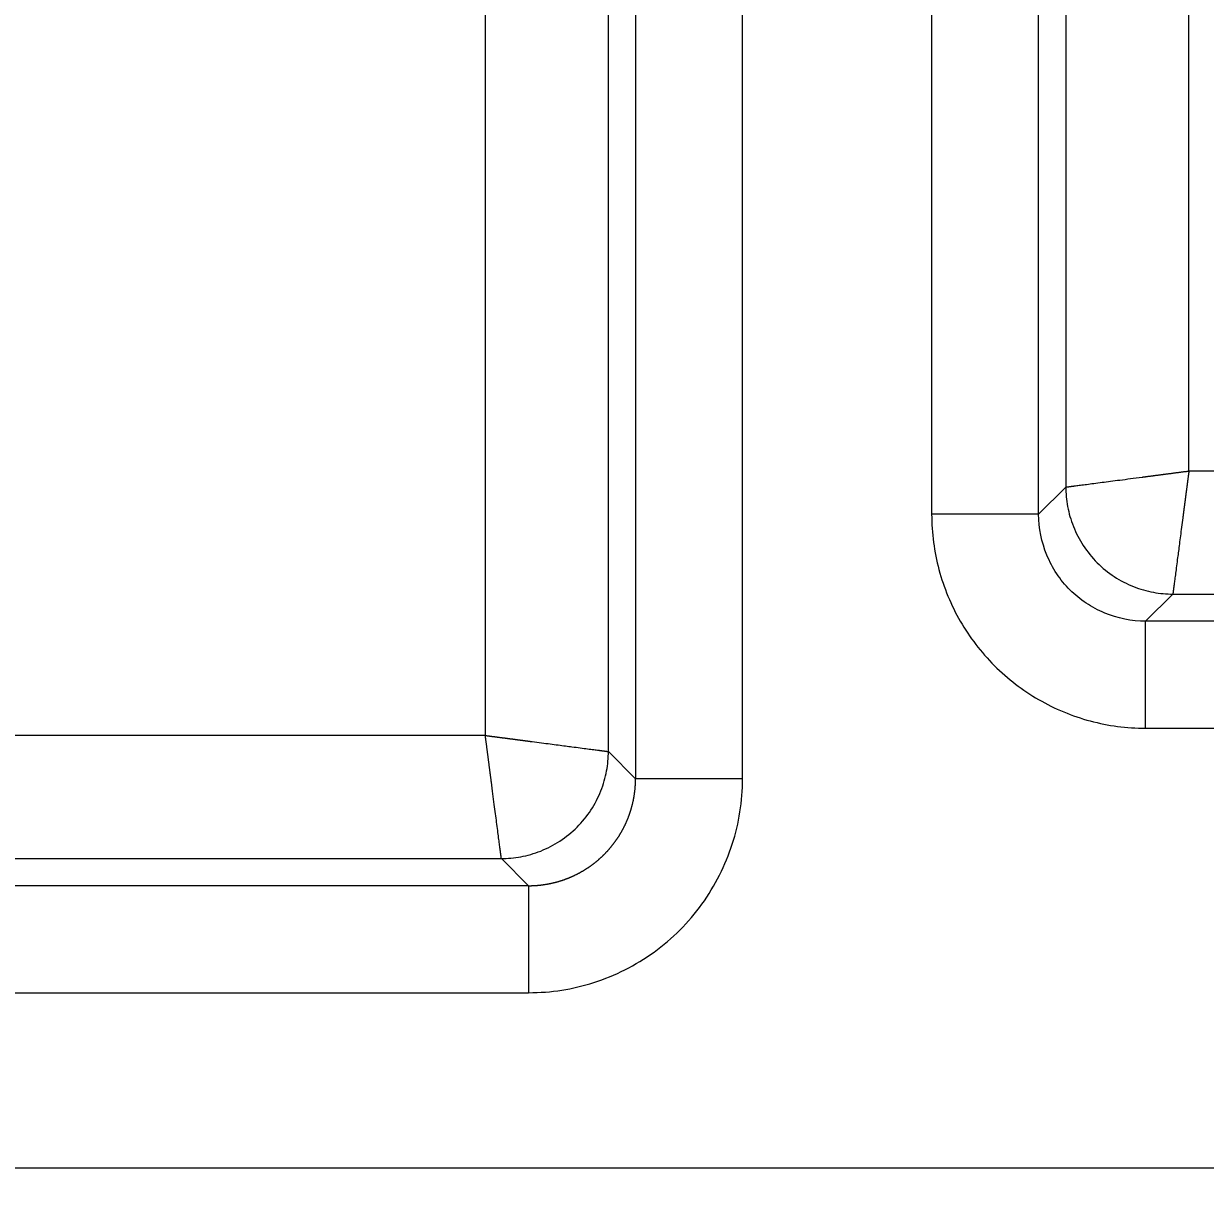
# Model space of a CAD drawing. Header units: millimetres. Extents: x 2433 to 4809, y -10272 to -6912.
# Drawn here: x 3226.88 to 3271.06, y -9571.22 to -9527.94 of the extents above; entities that cross this region are included whole.
import ezdxf

# ---------------------------------------------------------------- set-up
doc = ezdxf.new("R2010")
doc.units = ezdxf.units.MM
doc.layers.add('DIM', color=3, linetype='Continuous', lineweight=13)
doc.styles.add('ARIAL', font='arial.ttf')
doc.dimstyles.get("Standard").update_dxf_attribs({"dimtxt": 15, "dimasz": 15, "dimexe": 0.18, "dimexo": 0.0625, "dimgap": 4, "dimtad": 0, "dimtih": 1, "dimtoh": 1, "dimdec": 1, "dimdsep": 46, "dimtxsty": 'ARIAL', "dimcen": 0, "dimclrd": 3, "dimclre": 3, "dimclrt": 3, "dimadec": 0, "dimazin": 0, "dimtfac": 1, "dimtdec": 1, "dimtofl": 0, "dimtmove": 0, "dimatfit": 3, "dimfxl": 1, "dimtolj": 1, "dimtzin": 0, "dimarcsym": 0})

# ---------------------------------------------------------------- blocks, each defined once
blk = doc.blocks.new('*D45')
at = {"layer": 'Defpoints', "color": 0, "transparency": 16777216}
for p in [(3001.787, -9537.363), (3367.787, -9537.363), (3367.787, -9630.236)]:
    blk.add_point(p, dxfattribs=at)
at = {"layer": 'DIM', "color": 3, "lineweight": -2, "transparency": 16777216}
for p, q in [((3001.787, -9537.425), (3001.787, -9630.416)), ((3367.787, -9537.425), (3367.787, -9630.416)), ((3019.787, -9630.236), (3159.915, -9630.236)), ((3349.787, -9630.236), (3209.66, -9630.236))]:
    blk.add_line(p, q, dxfattribs=at)
at = {"layer": 'DIM', "color": 3, "transparency": 16777216}
for points in [[(3019.787, -9627.236), (3019.787, -9633.236), (3001.787, -9630.236)], [(3349.787, -9627.236), (3349.787, -9633.236), (3367.787, -9630.236)]]:
    blk.add_solid(points, dxfattribs=at)
at = {"layer": 'DIM', "color": 3, "transparency": 16777216, "insert": (3184.787, -9630.236), "char_height": 18, "attachment_point": 5, "style": 'ARIAL'}
blk.add_mtext('\\A1;366', dxfattribs=at)
blk = doc.blocks.new('*D46')
at = {"layer": 'Defpoints', "color": 0, "transparency": 16777216}
for p in [(3184.787, -7905.985), (3696.954, -9950.155), (3696.954, -9950.155)]:
    blk.add_point(p, dxfattribs=at)
at = {"layer": 'DIM', "color": 3, "lineweight": -2, "transparency": 16777216}
for p, q in [((3184.85, -7905.985), (3697.134, -7905.985)), ((3696.954, -7923.985), (3696.954, -8911.271)), ((3696.954, -9932.155), (3696.954, -8944.87)), ((3697.016, -9950.155), (3697.134, -9950.155))]:
    blk.add_line(p, q, dxfattribs=at)
at = {"layer": 'DIM', "color": 3, "transparency": 16777216}
for points in [[(3693.954, -7923.985), (3699.954, -7923.985), (3696.954, -7905.985)], [(3693.954, -9932.155), (3699.954, -9932.155), (3696.954, -9950.155)]]:
    blk.add_solid(points, dxfattribs=at)
at = {"layer": 'DIM', "color": 3, "transparency": 16777216, "insert": (3696.954, -8928.07), "char_height": 18, "attachment_point": 5, "style": 'ARIAL'}
blk.add_mtext('\\A1;(2280)', dxfattribs=at)

msp = doc.modelspace()

# ---------------------------------------------------------------- linework, layer by layer
at = {"linetype": 'Continuous', "lineweight": 13}
for p, q in [((3265.843, -9433.794), (3265.843, -9545.268)), ((3270.443, -9544.668), (3270.443, -9433.794)), ((3244.141, -9485.221), (3244.141, -9554.555)), ((3248.741, -9555.155), (3248.741, -9485.221)), ((3249.758, -9486.1), (3249.758, -9556.171)), ((3253.757, -9556.171), (3253.757, -9486.169)), ((3260.827, -9486.169), (3260.827, -9546.285)), ((3264.827, -9546.285), (3264.827, -9486.1)), ((3273.428, -9544.668), (3270.443, -9544.668)), ((3264.827, -9546.285), (3265.843, -9545.268)), ((3269.843, -9549.268), (3268.827, -9550.285)), ((3269.843, -9549.268), (3430.648, -9549.268)), ((3409.844, -9550.285), (3268.827, -9550.285)), ((3244.141, -9554.555), (2964.427, -9554.555)), ((3268.827, -9554.285), (3409.844, -9554.285)), ((3248.741, -9555.155), (3249.758, -9556.171)), ((2964.427, -9559.155), (3244.741, -9559.155)), ((3245.758, -9560.171), (3244.741, -9559.155)), ((3245.758, -9560.171), (2962.394, -9560.171)), ((2962.394, -9564.171), (3245.758, -9564.171)), ((3409.844, -9570.724), (2960.228, -9570.724))]:
    msp.add_line(p, q, dxfattribs=at)
for points, knots in [([(3265.843, -9545.268), (3265.843, -9545.268), (3265.844, -9545.268), (3265.844, -9545.268), (3265.845, -9545.268), (3265.847, -9545.268), (3265.848, -9545.268), (3265.85, -9545.268), (3265.852, -9545.267), (3265.854, -9545.267), (3265.857, -9545.267), (3265.859, -9545.266), (3265.863, -9545.266), (3265.866, -9545.265), (3265.87, -9545.265), (3265.873, -9545.264), (3265.878, -9545.264), (3265.882, -9545.263), (3265.887, -9545.263), (3265.892, -9545.262), (3265.897, -9545.261), (3265.902, -9545.261), (3265.908, -9545.26), (3265.914, -9545.259), (3265.92, -9545.258), (3265.927, -9545.257), (3265.934, -9545.257), (3265.941, -9545.256), (3265.948, -9545.255), (3265.956, -9545.254), (3265.964, -9545.253), (3265.972, -9545.252), (3265.98, -9545.251), (3265.989, -9545.249), (3265.998, -9545.248), (3266.007, -9545.247), (3266.017, -9545.246), (3266.026, -9545.245), (3266.037, -9545.243), (3266.047, -9545.242), (3266.057, -9545.24), (3266.068, -9545.239), (3266.079, -9545.238), (3266.091, -9545.236), (3266.102, -9545.235), (3266.114, -9545.233), (3266.126, -9545.232), (3266.139, -9545.23), (3266.151, -9545.228), (3266.164, -9545.227), (3266.178, -9545.225), (3266.191, -9545.223), (3266.256, -9545.215), (3266.388, -9545.197), (3266.617, -9545.167), (3266.888, -9545.132), (3267.189, -9545.093), (3267.514, -9545.05), (3267.865, -9545.005), (3268.259, -9544.953), (3268.553, -9544.915), (3268.722, -9544.893), (3268.753, -9544.889), (3268.784, -9544.885), (3268.816, -9544.881), (3268.849, -9544.876), (3268.883, -9544.872), (3268.918, -9544.867), (3268.954, -9544.863), (3268.991, -9544.858), (3269.028, -9544.853), (3269.067, -9544.848), (3269.106, -9544.843), (3269.146, -9544.837), (3269.187, -9544.832), (3269.229, -9544.827), (3269.272, -9544.821), (3269.316, -9544.815), (3269.36, -9544.809), (3269.406, -9544.803), (3269.453, -9544.797), (3269.5, -9544.791), (3269.548, -9544.785), (3269.598, -9544.778), (3269.648, -9544.772), (3269.699, -9544.765), (3269.751, -9544.759), (3269.804, -9544.752), (3269.857, -9544.745), (3269.912, -9544.738), (3269.968, -9544.73), (3270.024, -9544.723), (3270.081, -9544.716), (3270.14, -9544.708), (3270.199, -9544.7), (3270.259, -9544.692), (3270.319, -9544.685), (3270.381, -9544.677), (3270.422, -9544.671), (3270.443, -9544.668)], [0, 0, 0, 0, 0.004819, 0.00964, 0.014464, 0.01929, 0.024119, 0.028951, 0.033785, 0.038622, 0.043461, 0.048303, 0.053147, 0.057994, 0.062844, 0.067696, 0.072551, 0.077408, 0.082268, 0.087131, 0.091996, 0.096864, 0.101735, 0.106608, 0.111484, 0.116362, 0.121243, 0.126127, 0.131014, 0.135903, 0.140795, 0.145689, 0.150586, 0.155486, 0.160389, 0.165294, 0.170202, 0.175113, 0.180026, 0.184942, 0.189861, 0.194782, 0.199707, 0.204634, 0.209563, 0.214496, 0.219431, 0.224369, 0.22931, 0.234253, 0.239199, 0.244148, 0.2491, 0.309358, 0.371033, 0.434132, 0.498663, 0.556565, 0.617588, 0.681734, 0.749007, 0.753487, 0.758081, 0.76279, 0.767614, 0.772553, 0.777607, 0.782776, 0.78806, 0.793458, 0.798972, 0.8046, 0.810344, 0.816202, 0.822175, 0.828263, 0.834466, 0.840783, 0.847216, 0.853764, 0.860426, 0.867204, 0.874096, 0.881103, 0.888225, 0.895462, 0.902814, 0.910281, 0.917863, 0.925559, 0.933371, 0.941297, 0.949339, 0.957495, 0.965766, 0.974152, 0.982653, 0.991269, 1, 1, 1, 1]), ([(3270.443, -9544.668), (3270.442, -9544.679), (3270.439, -9544.7), (3270.435, -9544.732), (3270.431, -9544.763), (3270.427, -9544.794), (3270.423, -9544.825), (3270.419, -9544.856), (3270.415, -9544.886), (3270.411, -9544.916), (3270.407, -9544.946), (3270.403, -9544.976), (3270.399, -9545.006), (3270.395, -9545.035), (3270.392, -9545.064), (3270.388, -9545.093), (3270.384, -9545.122), (3270.38, -9545.15), (3270.377, -9545.178), (3270.373, -9545.206), (3270.37, -9545.234), (3270.366, -9545.262), (3270.362, -9545.289), (3270.359, -9545.316), (3270.355, -9545.343), (3270.352, -9545.369), (3270.349, -9545.396), (3270.345, -9545.422), (3270.342, -9545.448), (3270.338, -9545.474), (3270.335, -9545.499), (3270.332, -9545.524), (3270.329, -9545.549), (3270.325, -9545.574), (3270.322, -9545.598), (3270.319, -9545.623), (3270.316, -9545.647), (3270.313, -9545.67), (3270.31, -9545.694), (3270.307, -9545.717), (3270.304, -9545.74), (3270.301, -9545.763), (3270.298, -9545.786), (3270.295, -9545.808), (3270.292, -9545.831), (3270.289, -9545.852), (3270.286, -9545.874), (3270.283, -9545.896), (3270.281, -9545.917), (3270.278, -9545.938), (3270.275, -9545.959), (3270.272, -9545.979), (3270.27, -9546), (3270.267, -9546.02), (3270.264, -9546.04), (3270.262, -9546.059), (3270.259, -9546.079), (3270.257, -9546.098), (3270.254, -9546.117), (3270.252, -9546.135), (3270.249, -9546.154), (3270.247, -9546.172), (3270.245, -9546.19), (3270.242, -9546.208), (3270.24, -9546.226), (3270.238, -9546.243), (3270.236, -9546.26), (3270.233, -9546.277), (3270.231, -9546.294), (3270.229, -9546.31), (3270.227, -9546.326), (3270.225, -9546.343), (3270.223, -9546.358), (3270.221, -9546.374), (3270.219, -9546.389), (3270.217, -9546.404), (3270.2, -9546.534), (3270.169, -9546.769), (3270.127, -9547.095), (3270.088, -9547.392), (3270.053, -9547.663), (3270.016, -9547.942), (3269.98, -9548.223), (3269.944, -9548.494), (3269.914, -9548.724), (3269.896, -9548.86), (3269.887, -9548.934), (3269.883, -9548.959), (3269.88, -9548.984), (3269.877, -9549.008), (3269.874, -9549.03), (3269.871, -9549.052), (3269.869, -9549.072), (3269.866, -9549.092), (3269.864, -9549.111), (3269.861, -9549.128), (3269.859, -9549.145), (3269.857, -9549.16), (3269.855, -9549.174), (3269.854, -9549.188), (3269.852, -9549.2), (3269.851, -9549.212), (3269.849, -9549.222), (3269.848, -9549.231), (3269.847, -9549.239), (3269.846, -9549.247), (3269.845, -9549.253), (3269.845, -9549.258), (3269.844, -9549.262), (3269.844, -9549.265), (3269.843, -9549.267), (3269.843, -9549.268), (3269.843, -9549.268)], [0, 0, 0, 0, 0.004438, 0.008846, 0.013224, 0.017573, 0.021893, 0.026183, 0.030444, 0.034675, 0.038877, 0.043049, 0.047191, 0.051305, 0.055388, 0.059443, 0.063467, 0.067463, 0.071428, 0.075365, 0.079271, 0.083149, 0.086996, 0.090815, 0.094603, 0.098363, 0.102093, 0.105793, 0.109464, 0.113105, 0.116717, 0.120299, 0.123852, 0.127376, 0.13087, 0.134334, 0.137769, 0.141174, 0.14455, 0.147897, 0.151214, 0.154501, 0.157759, 0.160988, 0.164187, 0.167356, 0.170496, 0.173607, 0.176688, 0.179739, 0.182761, 0.185754, 0.188717, 0.191651, 0.194555, 0.197429, 0.200275, 0.20309, 0.205876, 0.208633, 0.21136, 0.214058, 0.216726, 0.219365, 0.221974, 0.224554, 0.227104, 0.229625, 0.232116, 0.234578, 0.23701, 0.239413, 0.241786, 0.24413, 0.246445, 0.248729, 0.250985, 0.305056, 0.357128, 0.407201, 0.455276, 0.501357, 0.56588, 0.628975, 0.69065, 0.75091, 0.76062, 0.770319, 0.780007, 0.789685, 0.799353, 0.809009, 0.818656, 0.828292, 0.837917, 0.847533, 0.857138, 0.866733, 0.876317, 0.885891, 0.895455, 0.905009, 0.914553, 0.924087, 0.933611, 0.943125, 0.952629, 0.962123, 0.971607, 0.981081, 0.990545, 1, 1, 1, 1]), ([(3264.827, -9546.285), (3264.825, -9546.285), (3264.779, -9546.285), (3264.562, -9546.285), (3264.187, -9546.285), (3263.661, -9546.285), (3263.015, -9546.285), (3262.292, -9546.285), (3261.545, -9546.285), (3261.06, -9546.285), (3260.827, -9546.285)], [0, 0, 0, 0, 0.124909, 0.250083, 0.375258, 0.500432, 0.625606, 0.75078, 0.875954, 1, 1, 1, 1]), ([(3268.827, -9550.285), (3268.302, -9550.285), (3267.519, -9550.123), (3266.591, -9549.63), (3265.979, -9549.132), (3265.481, -9548.521), (3264.988, -9547.593), (3264.827, -9546.81), (3264.827, -9546.285)], [0, 0, 0, 0, 0.25, 0.375, 0.5, 0.625, 0.75, 1, 1, 1, 1]), ([(3268.827, -9554.285), (3268.827, -9554.052), (3268.827, -9553.567), (3268.827, -9552.819), (3268.827, -9552.097), (3268.827, -9551.45), (3268.827, -9550.925), (3268.827, -9550.549), (3268.827, -9550.333), (3268.827, -9550.287), (3268.827, -9550.285)], [0, 0, 0, 0, 0.124046, 0.24922, 0.374394, 0.499568, 0.624742, 0.749917, 0.875091, 1, 1, 1, 1]), ([(3244.741, -9559.155), (3244.741, -9559.154), (3244.741, -9559.154), (3244.741, -9559.154), (3244.741, -9559.153), (3244.741, -9559.151), (3244.741, -9559.15), (3244.74, -9559.148), (3244.74, -9559.146), (3244.74, -9559.144), (3244.74, -9559.141), (3244.739, -9559.138), (3244.739, -9559.135), (3244.738, -9559.132), (3244.738, -9559.128), (3244.737, -9559.125), (3244.737, -9559.12), (3244.736, -9559.116), (3244.736, -9559.111), (3244.735, -9559.106), (3244.734, -9559.101), (3244.734, -9559.096), (3244.733, -9559.09), (3244.732, -9559.084), (3244.731, -9559.078), (3244.73, -9559.071), (3244.729, -9559.064), (3244.729, -9559.057), (3244.728, -9559.05), (3244.727, -9559.042), (3244.726, -9559.034), (3244.725, -9559.026), (3244.723, -9559.018), (3244.722, -9559.009), (3244.721, -9559), (3244.72, -9558.991), (3244.719, -9558.981), (3244.717, -9558.971), (3244.716, -9558.961), (3244.715, -9558.951), (3244.713, -9558.941), (3244.712, -9558.93), (3244.711, -9558.919), (3244.709, -9558.907), (3244.708, -9558.896), (3244.706, -9558.884), (3244.704, -9558.872), (3244.703, -9558.859), (3244.701, -9558.846), (3244.699, -9558.834), (3244.698, -9558.82), (3244.696, -9558.807), (3244.688, -9558.742), (3244.67, -9558.61), (3244.64, -9558.381), (3244.605, -9558.109), (3244.566, -9557.809), (3244.523, -9557.483), (3244.477, -9557.132), (3244.426, -9556.739), (3244.388, -9556.445), (3244.366, -9556.276), (3244.362, -9556.245), (3244.358, -9556.214), (3244.354, -9556.182), (3244.349, -9556.149), (3244.345, -9556.115), (3244.34, -9556.08), (3244.335, -9556.044), (3244.331, -9556.007), (3244.326, -9555.97), (3244.321, -9555.931), (3244.316, -9555.892), (3244.31, -9555.852), (3244.305, -9555.811), (3244.299, -9555.769), (3244.294, -9555.726), (3244.288, -9555.682), (3244.282, -9555.638), (3244.276, -9555.592), (3244.27, -9555.545), (3244.264, -9555.498), (3244.258, -9555.45), (3244.251, -9555.4), (3244.245, -9555.35), (3244.238, -9555.299), (3244.231, -9555.247), (3244.225, -9555.194), (3244.218, -9555.141), (3244.21, -9555.086), (3244.203, -9555.03), (3244.196, -9554.974), (3244.188, -9554.917), (3244.181, -9554.858), (3244.173, -9554.799), (3244.165, -9554.739), (3244.157, -9554.679), (3244.149, -9554.617), (3244.144, -9554.576), (3244.141, -9554.555)], [0, 0, 0, 0, 0.004819, 0.00964, 0.014464, 0.01929, 0.024119, 0.028951, 0.033785, 0.038622, 0.043461, 0.048303, 0.053147, 0.057994, 0.062844, 0.067696, 0.072551, 0.077408, 0.082268, 0.087131, 0.091996, 0.096864, 0.101735, 0.106608, 0.111484, 0.116362, 0.121243, 0.126127, 0.131014, 0.135903, 0.140795, 0.145689, 0.150586, 0.155486, 0.160389, 0.165294, 0.170202, 0.175113, 0.180026, 0.184942, 0.189861, 0.194782, 0.199707, 0.204634, 0.209563, 0.214496, 0.219431, 0.224369, 0.22931, 0.234253, 0.239199, 0.244148, 0.2491, 0.309358, 0.371033, 0.434132, 0.498663, 0.556565, 0.617588, 0.681734, 0.749007, 0.753487, 0.758081, 0.76279, 0.767614, 0.772553, 0.777607, 0.782776, 0.78806, 0.793458, 0.798972, 0.8046, 0.810344, 0.816202, 0.822175, 0.828263, 0.834466, 0.840783, 0.847216, 0.853764, 0.860426, 0.867204, 0.874096, 0.881103, 0.888225, 0.895462, 0.902814, 0.910281, 0.917863, 0.925559, 0.933371, 0.941297, 0.949339, 0.957495, 0.965766, 0.974152, 0.982653, 0.991269, 1, 1, 1, 1]), ([(3244.141, -9554.555), (3244.152, -9554.556), (3244.173, -9554.559), (3244.205, -9554.563), (3244.236, -9554.567), (3244.267, -9554.571), (3244.298, -9554.575), (3244.329, -9554.579), (3244.359, -9554.583), (3244.389, -9554.587), (3244.419, -9554.591), (3244.449, -9554.595), (3244.479, -9554.599), (3244.508, -9554.603), (3244.537, -9554.606), (3244.566, -9554.61), (3244.595, -9554.614), (3244.623, -9554.617), (3244.651, -9554.621), (3244.679, -9554.625), (3244.707, -9554.628), (3244.735, -9554.632), (3244.762, -9554.636), (3244.789, -9554.639), (3244.816, -9554.643), (3244.842, -9554.646), (3244.869, -9554.649), (3244.895, -9554.653), (3244.921, -9554.656), (3244.946, -9554.66), (3244.972, -9554.663), (3244.997, -9554.666), (3245.022, -9554.669), (3245.047, -9554.673), (3245.071, -9554.676), (3245.096, -9554.679), (3245.12, -9554.682), (3245.143, -9554.685), (3245.167, -9554.688), (3245.19, -9554.691), (3245.213, -9554.694), (3245.236, -9554.697), (3245.259, -9554.7), (3245.281, -9554.703), (3245.303, -9554.706), (3245.325, -9554.709), (3245.347, -9554.712), (3245.369, -9554.715), (3245.39, -9554.717), (3245.411, -9554.72), (3245.432, -9554.723), (3245.452, -9554.726), (3245.472, -9554.728), (3245.493, -9554.731), (3245.512, -9554.733), (3245.532, -9554.736), (3245.551, -9554.739), (3245.571, -9554.741), (3245.59, -9554.744), (3245.608, -9554.746), (3245.627, -9554.748), (3245.645, -9554.751), (3245.663, -9554.753), (3245.681, -9554.756), (3245.699, -9554.758), (3245.716, -9554.76), (3245.733, -9554.762), (3245.75, -9554.765), (3245.767, -9554.767), (3245.783, -9554.769), (3245.799, -9554.771), (3245.815, -9554.773), (3245.831, -9554.775), (3245.847, -9554.777), (3245.862, -9554.779), (3245.877, -9554.781), (3246.007, -9554.798), (3246.242, -9554.829), (3246.567, -9554.871), (3246.865, -9554.91), (3247.136, -9554.945), (3247.415, -9554.982), (3247.696, -9555.018), (3247.967, -9555.054), (3248.197, -9555.084), (3248.333, -9555.102), (3248.406, -9555.111), (3248.432, -9555.114), (3248.457, -9555.118), (3248.48, -9555.121), (3248.503, -9555.124), (3248.525, -9555.127), (3248.545, -9555.129), (3248.565, -9555.132), (3248.583, -9555.134), (3248.601, -9555.136), (3248.617, -9555.139), (3248.633, -9555.141), (3248.647, -9555.143), (3248.661, -9555.144), (3248.673, -9555.146), (3248.684, -9555.147), (3248.695, -9555.149), (3248.704, -9555.15), (3248.712, -9555.151), (3248.719, -9555.152), (3248.726, -9555.153), (3248.731, -9555.153), (3248.735, -9555.154), (3248.738, -9555.154), (3248.74, -9555.155), (3248.741, -9555.155), (3248.741, -9555.155)], [0, 0, 0, 0, 0.004438, 0.008846, 0.013224, 0.017573, 0.021893, 0.026183, 0.030444, 0.034675, 0.038877, 0.043049, 0.047192, 0.051305, 0.055388, 0.059443, 0.063467, 0.067463, 0.071428, 0.075365, 0.079271, 0.083149, 0.086996, 0.090815, 0.094603, 0.098363, 0.102093, 0.105793, 0.109464, 0.113105, 0.116717, 0.120299, 0.123852, 0.127376, 0.13087, 0.134334, 0.137769, 0.141174, 0.14455, 0.147897, 0.151214, 0.154501, 0.157759, 0.160988, 0.164187, 0.167356, 0.170496, 0.173607, 0.176688, 0.179739, 0.182761, 0.185754, 0.188717, 0.191651, 0.194555, 0.197429, 0.200275, 0.20309, 0.205876, 0.208633, 0.21136, 0.214058, 0.216726, 0.219365, 0.221974, 0.224554, 0.227104, 0.229625, 0.232116, 0.234578, 0.23701, 0.239413, 0.241786, 0.24413, 0.246445, 0.248729, 0.250985, 0.305056, 0.357128, 0.407201, 0.455276, 0.501357, 0.56588, 0.628975, 0.69065, 0.75091, 0.76062, 0.770319, 0.780007, 0.789685, 0.799353, 0.809009, 0.818656, 0.828292, 0.837917, 0.847533, 0.857138, 0.866733, 0.876317, 0.885891, 0.895455, 0.905009, 0.914553, 0.924087, 0.933611, 0.943125, 0.952629, 0.962123, 0.971607, 0.981081, 0.990545, 1, 1, 1, 1]), ([(3245.758, -9560.171), (3245.768, -9560.171), (3245.789, -9560.171), (3245.821, -9560.171), (3245.852, -9560.17), (3245.883, -9560.169), (3245.915, -9560.168), (3245.946, -9560.167), (3245.978, -9560.165), (3246.009, -9560.163), (3246.04, -9560.161), (3246.072, -9560.159), (3246.103, -9560.156), (3246.134, -9560.153), (3246.166, -9560.15), (3246.197, -9560.147), (3246.228, -9560.143), (3246.259, -9560.14), (3246.29, -9560.136), (3246.321, -9560.131), (3246.353, -9560.127), (3246.384, -9560.122), (3246.415, -9560.117), (3246.446, -9560.112), (3246.476, -9560.106), (3246.507, -9560.1), (3246.538, -9560.094), (3246.569, -9560.088), (3246.6, -9560.082), (3246.63, -9560.075), (3246.661, -9560.068), (3246.692, -9560.061), (3246.722, -9560.053), (3246.753, -9560.046), (3246.783, -9560.038), (3246.813, -9560.029), (3246.844, -9560.021), (3246.874, -9560.012), (3246.904, -9560.003), (3246.934, -9559.994), (3246.964, -9559.985), (3246.994, -9559.975), (3247.024, -9559.966), (3247.054, -9559.956), (3247.083, -9559.945), (3247.113, -9559.935), (3247.142, -9559.924), (3247.172, -9559.913), (3247.201, -9559.902), (3247.23, -9559.89), (3247.26, -9559.879), (3247.289, -9559.867), (3247.318, -9559.855), (3247.346, -9559.842), (3247.375, -9559.83), (3247.404, -9559.817), (3247.432, -9559.804), (3247.461, -9559.791), (3247.489, -9559.777), (3247.518, -9559.763), (3247.546, -9559.749), (3247.574, -9559.735), (3247.602, -9559.721), (3247.63, -9559.706), (3247.657, -9559.692), (3247.685, -9559.676), (3247.712, -9559.661), (3247.74, -9559.646), (3247.767, -9559.63), (3247.794, -9559.614), (3247.821, -9559.598), (3247.848, -9559.582), (3247.875, -9559.565), (3247.901, -9559.549), (3247.928, -9559.532), (3247.954, -9559.514), (3247.98, -9559.497), (3248.006, -9559.48), (3248.032, -9559.462), (3248.058, -9559.444), (3248.084, -9559.426), (3248.109, -9559.407), (3248.134, -9559.389), (3248.16, -9559.37), (3248.185, -9559.351), (3248.209, -9559.332), (3248.234, -9559.313), (3248.259, -9559.293), (3248.283, -9559.273), (3248.308, -9559.253), (3248.332, -9559.233), (3248.356, -9559.213), (3248.379, -9559.192), (3248.403, -9559.172), (3248.427, -9559.151), (3248.45, -9559.13), (3248.473, -9559.109), (3248.496, -9559.087), (3248.519, -9559.066), (3248.541, -9559.044), (3248.564, -9559.022), (3248.586, -9559), (3248.608, -9558.977), (3248.63, -9558.955), (3248.652, -9558.932), (3248.674, -9558.909), (3248.695, -9558.886), (3248.716, -9558.863), (3248.737, -9558.84), (3248.758, -9558.817), (3248.779, -9558.793), (3248.799, -9558.769), (3248.82, -9558.745), (3248.84, -9558.721), (3248.86, -9558.697), (3248.88, -9558.672), (3248.899, -9558.648), (3248.918, -9558.623), (3248.938, -9558.598), (3248.957, -9558.573), (3248.975, -9558.548), (3248.994, -9558.522), (3249.012, -9558.497), (3249.03, -9558.471), (3249.048, -9558.446), (3249.066, -9558.42), (3249.084, -9558.394), (3249.101, -9558.367), (3249.118, -9558.341), (3249.135, -9558.315), (3249.152, -9558.288), (3249.168, -9558.261), (3249.185, -9558.234), (3249.201, -9558.207), (3249.217, -9558.18), (3249.232, -9558.153), (3249.248, -9558.126), (3249.263, -9558.098), (3249.278, -9558.071), (3249.293, -9558.043), (3249.307, -9558.015), (3249.322, -9557.987), (3249.336, -9557.959), (3249.35, -9557.931), (3249.364, -9557.903), (3249.377, -9557.874), (3249.39, -9557.846), (3249.403, -9557.817), (3249.416, -9557.789), (3249.429, -9557.76), (3249.441, -9557.731), (3249.453, -9557.702), (3249.465, -9557.673), (3249.477, -9557.644), (3249.488, -9557.615), (3249.5, -9557.585), (3249.511, -9557.556), (3249.521, -9557.526), (3249.532, -9557.497), (3249.542, -9557.467), (3249.552, -9557.437), (3249.562, -9557.407), (3249.572, -9557.377), (3249.581, -9557.347), (3249.59, -9557.317), (3249.599, -9557.287), (3249.608, -9557.257), (3249.616, -9557.227), (3249.624, -9557.196), (3249.632, -9557.166), (3249.64, -9557.136), (3249.647, -9557.105), (3249.654, -9557.074), (3249.661, -9557.044), (3249.668, -9557.013), (3249.675, -9556.982), (3249.681, -9556.952), (3249.687, -9556.921), (3249.693, -9556.89), (3249.698, -9556.859), (3249.703, -9556.828), (3249.708, -9556.797), (3249.713, -9556.766), (3249.718, -9556.735), (3249.722, -9556.704), (3249.726, -9556.673), (3249.73, -9556.641), (3249.734, -9556.61), (3249.737, -9556.579), (3249.74, -9556.548), (3249.743, -9556.516), (3249.745, -9556.485), (3249.748, -9556.454), (3249.75, -9556.422), (3249.752, -9556.391), (3249.753, -9556.36), (3249.755, -9556.328), (3249.756, -9556.297), (3249.757, -9556.265), (3249.757, -9556.234), (3249.758, -9556.203), (3249.758, -9556.182), (3249.758, -9556.171)], [0, 0, 0, 0, 0.005001, 0.010001, 0.015001, 0.020002, 0.025002, 0.030003, 0.035003, 0.040004, 0.045004, 0.050004, 0.055005, 0.060005, 0.065005, 0.070006, 0.075006, 0.080006, 0.085007, 0.090007, 0.095007, 0.100007, 0.105008, 0.110008, 0.115008, 0.120008, 0.125008, 0.130008, 0.135009, 0.140009, 0.145009, 0.150009, 0.155009, 0.160009, 0.165009, 0.170009, 0.17501, 0.18001, 0.18501, 0.19001, 0.19501, 0.20001, 0.20501, 0.21001, 0.21501, 0.22001, 0.22501, 0.23001, 0.23501, 0.24001, 0.24501, 0.25001, 0.255009, 0.260009, 0.265009, 0.270009, 0.275009, 0.280009, 0.285009, 0.290009, 0.295009, 0.300009, 0.305008, 0.310008, 0.315008, 0.320008, 0.325008, 0.330008, 0.335007, 0.340007, 0.345007, 0.350007, 0.355007, 0.360007, 0.365006, 0.370006, 0.375006, 0.380006, 0.385006, 0.390005, 0.395005, 0.400005, 0.405005, 0.410004, 0.415004, 0.420004, 0.425004, 0.430003, 0.435003, 0.440003, 0.445003, 0.450003, 0.455002, 0.460002, 0.465002, 0.470002, 0.475001, 0.480001, 0.485001, 0.490001, 0.495, 0.5, 0.505, 0.509999, 0.514999, 0.519999, 0.524999, 0.529998, 0.534998, 0.539998, 0.544998, 0.549997, 0.554997, 0.559997, 0.564997, 0.569997, 0.574996, 0.579996, 0.584996, 0.589996, 0.594995, 0.599995, 0.604995, 0.609995, 0.614994, 0.619994, 0.624994, 0.629994, 0.634994, 0.639993, 0.644993, 0.649993, 0.654993, 0.659993, 0.664993, 0.669992, 0.674992, 0.679992, 0.684992, 0.689992, 0.694992, 0.699991, 0.704991, 0.709991, 0.714991, 0.719991, 0.724991, 0.729991, 0.734991, 0.739991, 0.744991, 0.74999, 0.75499, 0.75999, 0.76499, 0.76999, 0.77499, 0.77999, 0.78499, 0.78999, 0.79499, 0.79999, 0.80499, 0.80999, 0.81499, 0.81999, 0.82499, 0.829991, 0.834991, 0.839991, 0.844991, 0.849991, 0.854991, 0.859991, 0.864991, 0.869992, 0.874992, 0.879992, 0.884992, 0.889992, 0.894992, 0.899993, 0.904993, 0.909993, 0.914993, 0.919994, 0.924994, 0.929994, 0.934995, 0.939995, 0.944995, 0.949996, 0.954996, 0.959996, 0.964997, 0.969997, 0.974998, 0.979998, 0.984999, 0.989999, 0.994999, 1, 1, 1, 1]), ([(3253.757, -9556.171), (3253.525, -9556.171), (3253.04, -9556.171), (3252.294, -9556.171), (3251.571, -9556.171), (3250.924, -9556.171), (3250.399, -9556.171), (3250.023, -9556.171), (3249.806, -9556.171), (3249.76, -9556.171), (3249.758, -9556.171)], [0, 0, 0, 0, 0.123847, 0.249011, 0.374176, 0.499341, 0.624506, 0.74967, 0.874835, 1, 1, 1, 1]), ([(3245.758, -9560.171), (3245.758, -9560.173), (3245.758, -9560.219), (3245.758, -9560.436), (3245.758, -9560.812), (3245.758, -9561.338), (3245.758, -9561.984), (3245.758, -9562.707), (3245.758, -9563.454), (3245.758, -9563.938), (3245.758, -9564.171)], [0, 0, 0, 0, 0.125165, 0.25033, 0.375494, 0.500659, 0.625824, 0.750989, 0.876153, 1, 1, 1, 1])]:
    msp.add_open_spline(points, degree=3, knots=knots, dxfattribs=at)
for points in [[(3265.843, -9545.268), (3265.843, -9545.504), (3265.885, -9545.993), (3266.098, -9546.745), (3266.47, -9547.47), (3266.995, -9548.117), (3267.642, -9548.641), (3268.366, -9549.014), (3269.118, -9549.226), (3269.607, -9549.268), (3269.843, -9549.268)], [(3260.827, -9546.285), (3260.83, -9546.999), (3261.008, -9548.371), (3261.824, -9550.339), (3262.668, -9551.435), (3263.17, -9551.942)], [(3263.17, -9551.942), (3263.677, -9552.444), (3264.772, -9553.288), (3266.741, -9554.103), (3268.113, -9554.281), (3268.827, -9554.285)], [(3244.741, -9559.155), (3244.977, -9559.155), (3245.466, -9559.113), (3246.218, -9558.9), (3246.943, -9558.528), (3247.59, -9558.003), (3248.114, -9557.356), (3248.487, -9556.632), (3248.699, -9555.879), (3248.741, -9555.39), (3248.741, -9555.155)], [(3245.758, -9564.171), (3246.605, -9564.169), (3248.22, -9563.919), (3250.529, -9562.763), (3252.349, -9560.943), (3253.505, -9558.633), (3253.756, -9557.018), (3253.757, -9556.171)]]:
    msp.add_open_spline(points, degree=3, dxfattribs=at)

# ---------------------------------------------------------------- dimensions: what is measured, and where the dimension line sits
at = {"layer": 'DIM', "color": 3}
dim = msp.add_linear_dim(base=(3696.954, -9950.155), p1=(3184.787, -7905.985), p2=(3696.954, -9950.155), angle=90, text='(2280)', dimstyle='Standard', override={"dimtxt": 18, "dimasz": 18, "dimgap": 5}, dxfattribs=at)
dim.commit()
dim.dimension.update_dxf_attribs({"geometry": '*D46', "text_midpoint": (3696.954, -8928.07)})
dim = msp.add_linear_dim(base=(3367.787, -9630.236), p1=(3001.787, -9537.363), p2=(3367.787, -9537.363), dimstyle='Standard', override={"dimtxt": 18, "dimasz": 18, "dimgap": 5}, dxfattribs=at)
dim.commit()
dim.dimension.update_dxf_attribs({"geometry": '*D45', "text_midpoint": (3184.787, -9630.236)})

doc.saveas('drawing.dxf')
